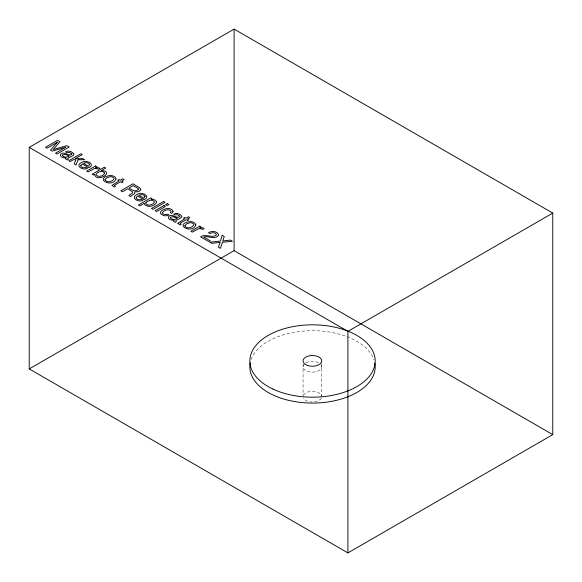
<?xml version="1.0" encoding="UTF-8"?>
<svg xmlns="http://www.w3.org/2000/svg" width="582" height="582" viewBox="0 0 582 582"><rect width="100%" height="100%" fill="white"/><g stroke="black" fill="none" stroke-linecap="round" stroke-linejoin="round"><path stroke-width="0.44" stroke-dasharray="2.91 2.18" d="M321.693 363.474L321.693 395.818M303.062 364.165L303.062 395.68M321.344 398.117A9.319 5.376 0 0 1 309.842 401.835M307.609 401.274A9.319 5.376 0 0 1 303.346 397.979M303.411 395.193A9.319 5.376 0 0 1 313.713 391.33A9.319 5.376 0 0 1 321.693 396.728M321.402 365.438A9.319 5.376 0 0 1 311.035 372.08A9.319 5.376 0 0 1 304.371 364.005M305.877 362.906A9.319 5.376 0 0 1 319.052 363.008M251.104 359.625A62.681 36.186 0 0 1 312.621 330.692A62.681 36.186 0 0 1 373.964 359.749"/><path stroke-width="0.87" d="M29.231 147.377L234.095 29.1L552.769 213.085L552.769 434.623L347.905 552.9L29.231 368.915L29.231 147.377L347.905 331.362L552.769 213.085M29.231 368.915L234.095 250.638L552.769 434.623M347.905 331.362L347.905 552.9M234.095 29.1L234.095 250.638M374.859 363.146A62.681 36.186 0 0 1 312.272 403.071A62.681 36.186 0 0 1 250.224 362.87M173.13 211.339L171.755 213.434L170.315 212.597L171.072 211.47L170.861 210.88C168.38 208.618 164.153 210.131 162.4 212.576A2.575 1.484 0 0 0 162.749 213.761L165.281 214.642L167.58 214.176L169.02 215.013L167.063 215.638A4.285 2.474 0 0 1 164.328 215.682C152.826 212.35 170.475 204.326 173.13 211.339M112.115 185.316L114.261 187.004L115.432 186.327L114.399 185.658L114.705 185.12L120.474 181.795L121.885 182.61L123.093 181.904L121.682 181.089L124.148 179.671L122.649 178.805L120.183 180.224L118.99 179.532L117.775 180.238L118.968 180.929L112.115 185.316M177.83 223.255L179.984 224.95L181.155 224.274L180.122 223.604L180.427 223.066L186.196 219.734L187.6 220.549L188.815 219.851L187.404 219.036L189.87 217.61L188.372 216.744L185.905 218.17L184.705 217.479L183.497 218.177L184.69 218.868L177.83 223.255M80.76 165.601C81.029 167.82 84.274 168.06 86.005 167.492L87.46 168.336C82.964 170.926 74.096 165.404 82.084 162.356C85.925 159.199 96.175 164.32 88.755 167.732L82.288 163.993L80.76 165.601M136.159 197.589C136.421 199.801 139.665 200.041 141.397 199.473L142.859 200.317C138.356 202.907 129.488 197.385 137.476 194.337C141.317 191.18 151.567 196.301 144.154 199.713L137.679 195.974L136.159 197.589M71.833 153.91L71.79 154.397C68.531 156.762 64.296 150.738 60.819 154.099C58.717 156.878 64.136 158.173 66.122 157.86L65.562 158.486L66.137 159.439L67.308 159.948L68.4 159.308C65.206 157.817 73.725 156.667 73.936 154.354L73.856 153.917C72.117 151.422 68.312 150.236 65.584 151.815L66.966 152.615L69.476 152.331L71.833 153.91M179.809 216.242L179.765 216.737C176.506 219.101 172.272 213.07 168.795 216.439C166.685 219.218 172.112 220.513 174.098 220.2L173.538 220.818L174.113 221.778L175.284 222.28L176.375 221.647C173.181 220.156 181.7 219.007 181.911 216.693L181.831 216.257C180.093 213.761 176.288 212.576 173.56 214.154L174.942 214.954L177.452 214.671L179.809 216.242M105.095 179.525L105.044 179.969C106.913 183.301 112.661 181.628 114.079 178.696L113.606 177.721L112.275 176.935A2.859 1.651 0 0 0 109.954 176.724L106.833 177.808L105.095 179.525M184.909 225.605L184.85 226.042C186.72 229.381 192.467 227.708 193.886 224.768L193.42 223.794L192.082 223.015A2.859 1.651 0 0 0 189.761 222.797L186.64 223.888L184.909 225.605M140.72 189.303L140.138 190.62L138.181 191.74L134.682 191.922L134.653 193.493L131.387 195.719L130.899 196.614L128.884 195.45L132.42 192.955L132.66 191.885L127.676 188.75L122.475 191.747L120.838 190.801L132.951 183.81L139.724 187.833L140.72 189.303M104.702 173.145C103.56 176.099 98.176 177.823 96.059 174.884L96.03 174.345C97.507 171.588 102.919 170.002 104.702 173.145M94.648 174.382C96.27 183.345 115.942 171.501 101.355 170.591L105.749 168.053L104.309 167.223L92.145 174.244L93.52 175.029L94.648 174.382M116.058 178.863C111.977 188.764 93.556 178.07 109.954 175.553A5.158 2.975 0 0 1 113.323 176.07L115.061 177.052L116.058 178.863M195.865 224.943C191.791 234.844 173.363 224.143 189.761 221.626A5.158 2.975 0 0 1 193.129 222.142L194.868 223.132L195.865 224.943M62.434 155.038L62.347 155.489C63.86 157.671 67.432 157.504 69.374 155.903L64.813 154.317L62.434 155.038M170.41 217.377L170.322 217.828C171.835 220.011 175.408 219.843 177.35 218.243L172.789 216.657L170.41 217.377M89.65 164.56L88.413 166.168L83.502 163.338C85.365 162.378 88.77 162.225 89.65 164.56M145.042 196.541L143.805 198.149L138.902 195.319C140.757 194.359 144.161 194.206 145.042 196.541M138.414 189.208C136.414 192.948 131.306 189.557 129.044 187.957L133.183 185.571L137.883 188.357L138.414 189.208M218.606 234.83C215.798 240.468 208.298 235.484 203.678 237.012L210.131 240.737L208.727 241.545L200.615 236.867C205.417 233.338 211.542 238.38 216.162 235.244L216.14 233.891L214.591 232.902L212.103 232.713L210.037 233.506L208.531 232.633C211.55 230.661 217.406 230.967 218.606 234.83M156.543 202.303C154.645 206.355 147.428 207.992 144.423 204.26L144.394 203.256L139.884 205.868L138.392 205.01L150.709 197.895L152.157 198.731L150.985 199.408C153.044 199.219 156.369 199.75 156.543 202.303M222.222 235.346L220.382 241.101L209.833 242.185L211.812 243.327L220.149 242.388L218.432 247.154L220.469 248.325L222.419 242.279L232.393 241.217L230.436 240.09L222.731 240.992L224.274 236.532L222.222 235.346M78.046 159.715L76.089 164.968L74.19 163.877L75.893 159.708L73.507 159.65L70.189 161.563L68.763 160.741L80.883 153.743L82.309 154.572L75.274 158.631L82.833 158.66L84.732 159.759L78.046 159.715M146.017 202.609L145.806 203.671C147.974 206.465 152.862 204.871 154.448 202.216L154.434 201.678C152.389 198.877 148.003 200.499 146.017 202.609M57.232 142.284L50.496 150.192L52.118 151.131L65.795 147.224L55.545 153.11L57.101 154.004L69.222 147.013L66.894 145.667L53.195 149.589L59.953 141.666L57.603 140.306L45.491 147.304L47.055 148.206L57.232 142.284M95.513 165.986L86.682 171.086L88.166 171.937L94.284 168.584L96.787 168.504L98.402 169.275L99.966 168.373L98.54 167.689L95.397 167.681L96.925 166.794L95.513 165.986M163.586 201.496L151.465 208.487L152.957 209.345L165.07 202.347L163.586 201.496M163.971 205.555L155.183 210.633L156.689 211.506L165.484 206.428L163.971 205.555M167.296 203.635L165.615 204.609L167.121 205.475L168.809 204.508L167.296 203.635M199.735 226.158L190.903 231.258L192.387 232.109L198.506 228.755L201.008 228.675L202.623 229.453L204.187 228.544L202.762 227.86L199.619 227.853L201.146 226.973L199.735 226.158M307.609 365.503A9.319 5.376 0 0 0 321.693 360.949A9.319 5.376 0 0 0 307.827 356.184A9.319 5.376 0 0 0 307.609 365.503M273.002 389.096A62.681 36.186 0 0 0 374.408 366.711A62.681 36.186 0 0 0 290.134 327.2A62.681 36.186 0 0 0 273.002 389.096"/></g></svg>
